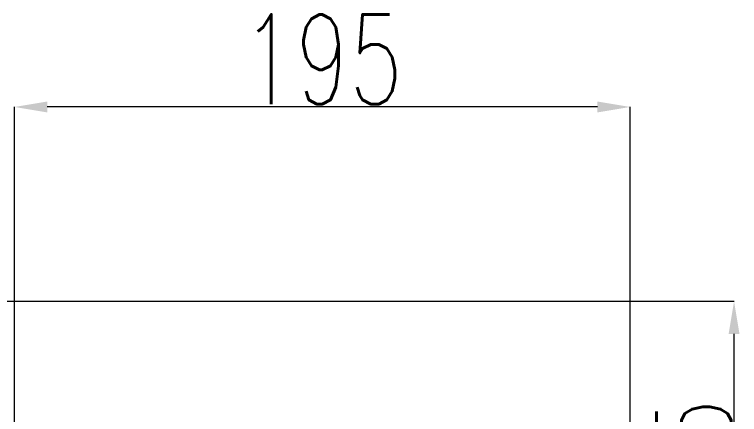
# Model space of a CAD drawing. Header units: millimetres. Extents: x 2448 to 4397, y 790 to 2168.
# Drawn here: x 3470.4 to 3692.2, y 1237.6 to 1360.1 of the extents above; entities that cross this region are included whole.
import ezdxf

# ---------------------------------------------------------------- set-up
doc = ezdxf.new("R2010")
doc.units = ezdxf.units.MM
doc.layers.add('标注', color=3, linetype='Continuous', lineweight=13)
doc.styles.add('SLDTEXTSTYLE1', font='txt.shx', dxfattribs={"width": 0.7, "bigfont": 'gbcbig.shx'})
doc.dimstyles.new('SLDDIMSTYLE12$0', dxfattribs={"dimtxt": 12, "dimasz": 10, "dimexe": 0, "dimexo": 0.0625, "dimgap": 0.875, "dimtad": 1, "dimdec": 1, "dimlfac": 1.8, "dimrnd": 1e-09, "dimzin": 12, "dimdsep": 46, "dimtxsty": 'SLDTEXTSTYLE1', "dimcen": 0.09, "dimdle": 8.16, "dimclrd": 3, "dimclre": 3, "dimadec": 0, "dimazin": 3, "dimtfac": 1, "dimtdec": 1, "dimtofl": 0, "dimtmove": 0, "dimatfit": 3, "dimfxl": 0, "dimfrac": 2, "dimtolj": 1, "dimlwd": 5, "dimlwe": 5, "dimarcsym": 0})

# ---------------------------------------------------------------- blocks, each defined once
blk = doc.blocks.new('*D59')
at = {"layer": 'Defpoints', "color": 0, "transparency": 16777216}
for p in [(3470.4, 1331.76), (3470.4, 1161.01), (3658.76, 1133.31)]:
    blk.add_point(p, dxfattribs=at)
at = {"layer": '标注', "color": 3, "linetype": 'Continuous', "lineweight": 5, "transparency": 16777216}
for p, q in [((3470.4, 1161.08), (3470.4, 1331.76)), ((3648.76, 1331.76), (3480.4, 1331.76))]:
    blk.add_line(p, q, dxfattribs=at)
at = {"layer": '标注', "color": 3, "lineweight": 5, "transparency": 16777216}
blk.add_line((3658.76, 1133.37), (3658.76, 1331.76), dxfattribs=at)
at = {"layer": '标注', "color": 3, "transparency": 16777216}
for points in [[(3480.4, 1333.43), (3480.4, 1330.09), (3470.4, 1331.76)], [(3648.76, 1333.43), (3648.76, 1330.09), (3658.76, 1331.76)]]:
    blk.add_solid(points, dxfattribs=at)
at = {"layer": '标注', "color": 0, "transparency": 16777216, "insert": (3564.58, 1346.35), "char_height": 12, "attachment_point": 5, "style": 'SLDTEXTSTYLE1'}
blk.add_mtext('\\A1;{\\H2.28571x;195}', dxfattribs=at)
blk = doc.blocks.new('*D60')
at = {"layer": 'Defpoints', "color": 0, "transparency": 16777216}
for p in [(3420.38, 1272.29), (3690.58, 1272.29), (3156.38, 1170.64)]:
    blk.add_point(p, dxfattribs=at)
at = {"layer": '标注', "color": 3, "linetype": 'Continuous', "lineweight": 5, "transparency": 16777216}
for p, q in [((3420.45, 1272.29), (3690.58, 1272.29)), ((3690.58, 1180.64), (3690.58, 1262.29))]:
    blk.add_line(p, q, dxfattribs=at)
at = {"layer": '标注', "color": 3, "lineweight": 5, "transparency": 16777216}
blk.add_line((3156.44, 1170.64), (3690.58, 1170.64), dxfattribs=at)
at = {"layer": '标注', "color": 3, "transparency": 16777216}
for points in [[(3688.91, 1262.29), (3692.25, 1262.29), (3690.58, 1272.29)], [(3688.91, 1180.64), (3692.25, 1180.64), (3690.58, 1170.64)]]:
    blk.add_solid(points, dxfattribs=at)
at = {"layer": '标注', "color": 0, "transparency": 16777216, "insert": (3678.28, 1221.46), "char_height": 10, "attachment_point": 5, "rotation": 90, "style": 'SLDTEXTSTYLE1'}
blk.add_mtext('\\A1;{\\H2.28571x;115}', dxfattribs=at)

msp = doc.modelspace()

# ---------------------------------------------------------------- dimensions: what is measured, and where the dimension line sits
at = {"layer": '标注'}
dim = msp.add_linear_dim(base=(3470.399, 1331.761), p1=(3658.756, 1133.312), p2=(3470.399, 1161.013), text='{\\H2.28571x;195}', dimstyle='SLDDIMSTYLE12$0', override={"dimtdec": 3, "dimtzin": 0}, dxfattribs=at)
dim.commit()
dim.dimension.update_dxf_attribs({"geometry": '*D59', "text_midpoint": (3564.578, 1331.761), "dimtype": 160})
dim = msp.add_linear_dim(base=(3690.579, 1272.291), p1=(3156.377, 1170.637), p2=(3420.385, 1272.291), angle=90, text='{\\H2.28571x;115}', dimstyle='SLDDIMSTYLE12$0', override={"dimtxt": 10, "dimtdec": 3, "dimtzin": 0}, dxfattribs=at)
dim.commit()
dim.dimension.update_dxf_attribs({"geometry": '*D60', "text_midpoint": (3678.276, 1221.464)})

doc.saveas('drawing.dxf')
